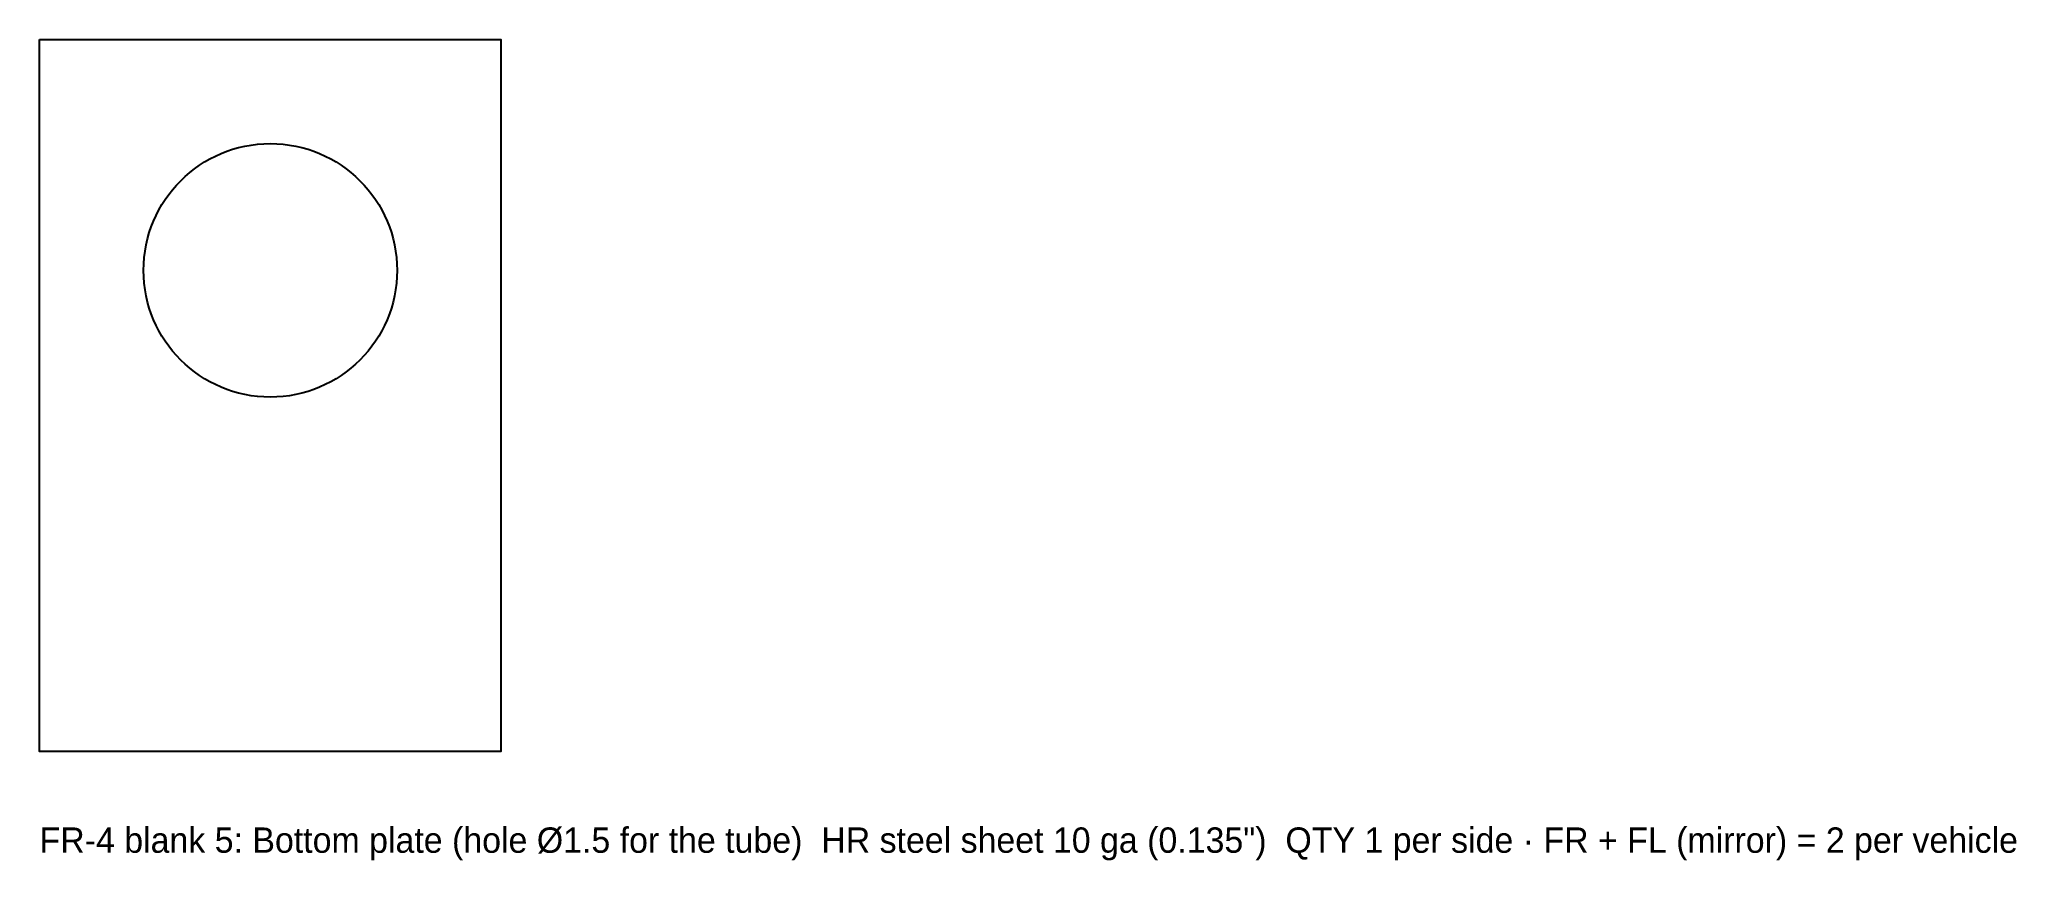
# Model space of a CAD drawing. Header units: inches. Extents: x 0 to 11.7, y -0.6 to 4.2.
import ezdxf

# ---------------------------------------------------------------- set-up
doc = ezdxf.new("R2010")
doc.units = ezdxf.units.IN
doc.header["$MEASUREMENT"] = 0
doc.layers.add('CUT', color=7, linetype='Continuous')
doc.layers.add('TEXT', color=3, linetype='Continuous')

msp = doc.modelspace()

# ---------------------------------------------------------------- linework, layer by layer
at = {"layer": 'CUT'}
msp.add_lwpolyline([(0, 4.21), (2.731, 4.21), (2.731, 0), (0, 0), (0, 4.21)], close=True, dxfattribs=at)
msp.add_circle((1.366, 2.845), 0.75, dxfattribs=at)

# ---------------------------------------------------------------- texts
at = {"layer": 'TEXT'}
msp.add_text('FR-4 blank 5: Bottom plate (hole Ø1.5 for the tube)  HR steel sheet 10 ga (0.135")  QTY 1 per side · FR + FL (mirror) = 2 per vehicle', height=0.15, dxfattribs=at).set_placement((0, -0.6))

doc.saveas('drawing.dxf')
